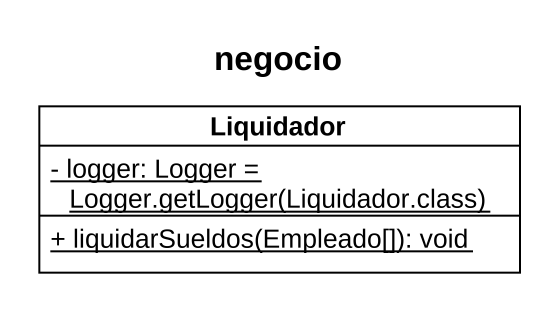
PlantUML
@startuml
title negocio
hide circle
hide empty members
skinparam classAttributeIconSize 0
class Liquidador {
  {static} {field} - logger: Logger = Logger.getLogger(Liquidador.class)
  {static} + liquidarSueldos(Empleado[]): void
}
@enduml
